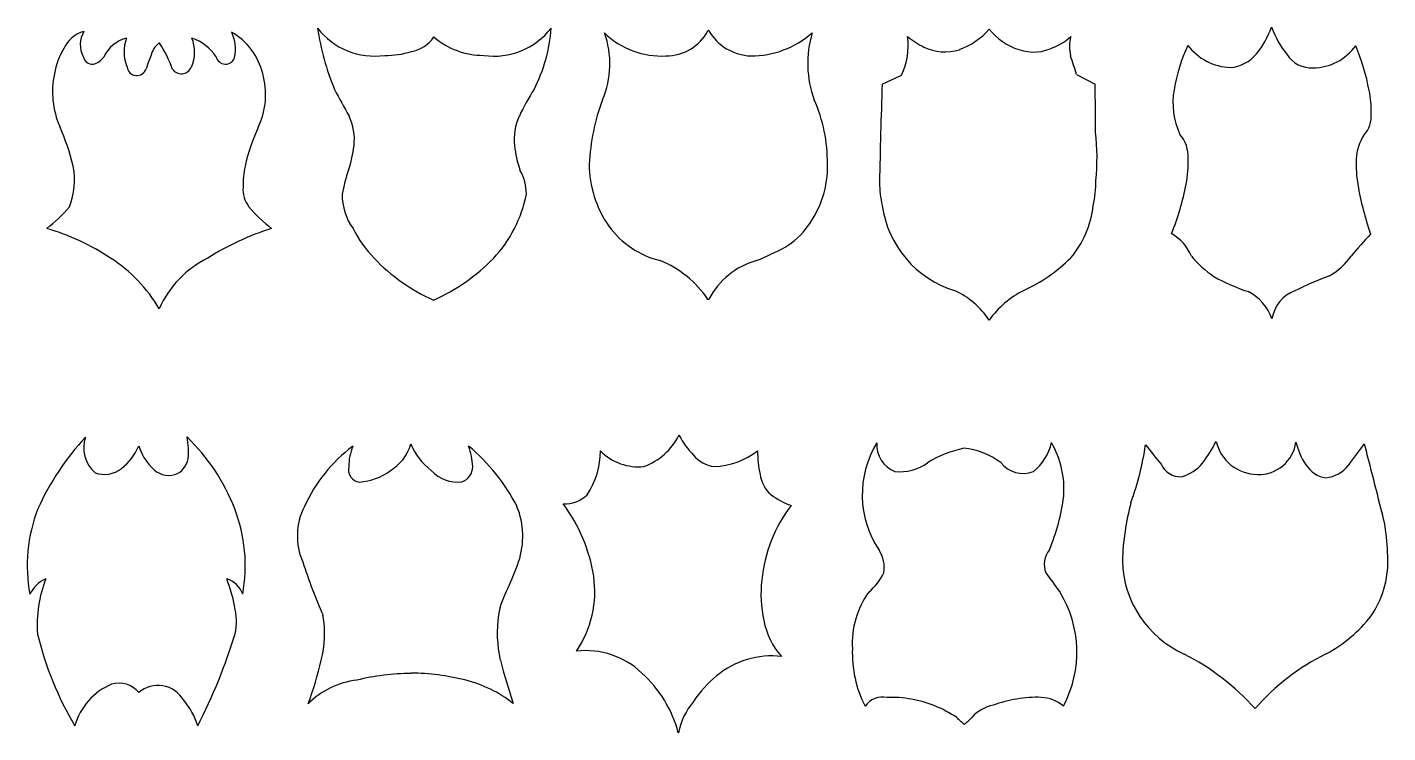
# Model space of a CAD drawing. Extents: x 5.2 to 64.3, y 75.9 to 106.5.
import ezdxf

# ---------------------------------------------------------------- set-up
doc = ezdxf.new("R2010")
doc.units = 0
doc.header["$MEASUREMENT"] = 0

msp = doc.modelspace()

# ---------------------------------------------------------------- linework, layer by layer
at = {"color": 0}
for p, q in [((46.94, 106.429), (46.94, 106.43)), ((42.296, 104.043), (43.133, 104.441)), ((50.738, 104.469), (51.543, 104.043)), ((46.94, 93.795), (46.94, 93.794)), ((21.834, 78.459), (21.834, 78.468))]:
    msp.add_line(p, q, dxfattribs=at)
at = {"linetype": 'Continuous'}
for p, q in [((34.765, 94.7), (34.728, 94.7)), ((33.448, 75.88), (33.44, 75.88))]:
    msp.add_line(p, q, dxfattribs=at)
at = {"color": 0}
for centre, radius, start, end in [((29.73, 108.368), 12.108, 188.98398, 202.08578), ((20.248, 108.396), 3.134, 217.76081, 278.1401), ((25.448, 108.37), 3.11, 261.58902, 322.49916), ((21.244, 106.898), 6.684, 332.54032, 356.39392), ((32.908, 107.331), 2.063, 269.86704, 331.88577), ((34.746, 106.359), 0.0184, 0, 180), ((36.685, 107.499), 2.233, 210.69907, 267.55088), ((44.516, 108.577), 3.239, 290.40843, 318.45851), ((49.065, 108.143), 2.729, 218.86751, 252.29075), ((55.409, 107.888), 4.033, 321.17092, 340.11002), ((59.201, 106.496), 0.0195, 0, 88.20965), ((62.626, 107.65), 3.596, 198.7117, 219.97843), ((7.997, 105.02), 1.365, 105.76134, 155.39031), ((8.617, 105.758), 1.146, 149.86842, 206.8849), ((9.871, 104.567), 1.531, 104.95985, 154.65016), ((11.136, 105.448), 1.764, 160.20211, 202.05394), ((11.387, 105.129), 0.852, 125.92853, 168.5952), ((10.898, 105.818), 0.011, 2.84115, 177.15885), ((7.336, 103.336), 4.351, 18.43354, 34.78354), ((10.827, 105.445), 1.609, 335.83465, 21.92748), ((11.605, 104.033), 2.135, 34.24452, 70.46355), ((12.612, 103.824), 2.865, 13.65496, 59.97748), ((12.433, 105.556), 1.778, 348.51159, 24.88439), ((21.607, 106.899), 1.458, 279.68754, 326.55347), ((24.98, 108.597), 3.303, 229.2418, 270.2238), ((26.507, 104.933), 3.962, 336.69546, 19.73174), ((32.721, 108.832), 3.569, 225.87132, 272.92998), ((36.591, 109.312), 4.044, 269.97425, 311.22728), ((43.577, 104.952), 4.517, 163.02464, 200.55605), ((40.501, 105.715), 2.924, 334.16904, 7.69924), ((46.055, 109.476), 4.29, 231.74276, 242.93571), ((48.712, 108.093), 2.659, 293.61046, 311.71018), ((52.321, 105.662), 1.893, 166.3791, 192.02189), ((9.411, 103.967), 3.11, 148.57956, 170.18981), ((8.027, 105.35), 0.445, 194.30733, 270.45356), ((7.831, 105.681), 0.801, 284.36133, 325.04482), ((15.5, 103.11), 5.41, 156.16102, 162.78087), ((13.777, 105.327), 0.417, 192.80106, 342.58277), ((20.791, 108.711), 3.418, 268.33352, 288.08739), ((45.012, 107.474), 2.034, 243.45004, 288.12441), ((48.871, 107.429), 1.99, 251.35028, 297.06429), ((14.627, 92.773), 37.957, 17.94594, 19.21886), ((63.155, 102.331), 8.318, 155.8985, 169.79869), ((57.526, 107.241), 2.479, 217.62678, 267.33733), ((57.255, 106.453), 1.696, 275.27933, 319.82565), ((60.95, 106.019), 1.275, 212.18945, 272.71217), ((60.958, 107.098), 2.353, 271.27113, 323.81457), ((54.441, 102.125), 9.148, 10.37305, 23.06415), ((9.925, 104.844), 0.428, 187.75871, 342.07113), ((11.859, 104.969), 0.472, 212.99977, 337.18284), ((10.149, 103.723), 3.882, 168.49249, 203.08372), ((12.144, 103.596), 3.375, 335.57557, 15.53562), ((292.158, 94.936), 250.028, 177.91257, 178.89121), ((-673.772, 95.707), 725.363, 0.49348, 0.65849), ((50.532, 120.677), 36.19, 207.76971, 209.85903), ((35.274, 98.602), 9.632, 147.23133, 155.0857), ((58.149, 103.235), 3.23, 169.84767, 205.13718), ((59.462, 102.923), 4.068, 357.80453, 12.05141), ((39.032, 100.089), 9.472, 159.76329, 177.08322), ((32.957, 100.6), 6.963, 359.7626, 23.39758), ((16.959, 101.635), 2.415, 353.81578, 25.08004), ((28.781, 101.627), 2.47, 155.27103, 185.84457), ((62.335, 102.644), 1.198, 317.06014, 5.89581), ((-2.079, 98.296), 9.497, 13.29406, 24.27776), ((21.98, 98.941), 7.508, 154.26487, 168.17267), ((41.15, 100.846), 10.473, 354.62707, 6.07506), ((54.121, 100.907), 1.46, 356.61163, 40.89534), ((64.944, 100.693), 2.071, 146.78331, 177.38256), ((14.578, 101.902), 4.811, 340.74074, 353.70933), ((31.761, 102.049), 5.478, 187.06998, 198.45194), ((4.158, 99.873), 3.067, 337.87246, 11.40617), ((18.008, 99.682), 3.468, 166.69771, 181.75014), ((34.319, 100.589), 4.746, 180.21886, 214.7861), ((35.562, 100.467), 4.359, 323.62574, 1.37361), ((51.517, 100.58), 4.068, 347.59334, 3.39163), ((69.068, 100.641), 6.195, 178.6465, 188.9125), ((27.06, 97.653), 8.374, 161.46264, 168.88188), ((24.69, 99.259), 2.152, 0.23008, 29.40192), ((46.549, 99.859), 5.028, 347.51952, 0.06389), ((15.69, 99.453), 1.156, 173.88996, 219.43344), ((21.451, 99.269), 2.609, 180.01496, 215.07363), ((21.282, 100.349), 5.664, 316.89029, 348.99601), ((46.592, 99.792), 4.415, 180.23008, 193.35673), ((44.42, 101.759), 11.259, 338.07439, 349.49412), ((76.274, 101.997), 13.526, 189.85826, 199.26454), ((2.591, 102.354), 5.713, 306.84968, 320.48616), ((19.215, 102.364), 5.728, 219.52823, 233.1301), ((46.749, 99.383), 4.494, 187.81363, 253.07659), ((47.34, 99.2), 4.14, 319.36084, 354.08313), ((2.937, 87.538), 10.697, 56.82908, 73.26622), ((19.352, 86.479), 11.854, 107.54455, 122.37206), ((24.301, 100.367), 5.621, 207.52106, 223.66552), ((33.578, 100.176), 3.902, 216.01129, 256.39283), ((36.225, 99.966), 3.528, 301.62571, 323.79611), ((53.804, 95.751), 2.092, 23.10752, 59.53877), ((77.033, 84.743), 18.618, 136.59965, 140.5297), ((31.448, 109.57), 14.244, 292.22712, 297.72762), ((5.306, 91.039), 6.47, 30.19787, 57.42403), ((14.98, 92.488), 4.463, 116.26242, 156.14208), ((26.011, 101.957), 7.956, 223.44509, 246.31656), ((19.332, 102.461), 8.534, 294.09629, 315.48497), ((30.932, 92.148), 4.574, 33.90761, 67.80752), ((37.773, 93.117), 3.4, 106.00119, 152.24146), ((45.535, 101.443), 6.99, 294.5555, 315.03876), ((59.21, 99.43), 4.504, 219.37674, 236.03894), ((60.237, 98.292), 2.969, 299.94443, 324.72714), ((68.289, 78.285), 18.632, 110.64748, 115.69793), ((61.026, 103.489), 8.918, 240.94447, 251.40337), ((43.935, 91.817), 3.597, 33.33921, 65.25646), ((50.246, 91.467), 4.043, 116.52983, 144.85807), ((57.231, 93.155), 2.109, 19.37044, 63.1952), ((60.771, 93.607), 1.57, 110.94226, 170.94561), ((16.369, 80.713), 11.801, 137.26475, 155.53836), ((9.035, 88.247), 1.416, 160.43697, 229.42264), ((5.988, 82.41), 8.793, 21.29925, 45.90625), ((8.977, 88.084), 3.194, 354.5343, 11.57355), ((30.99, 90.058), 2.786, 290.14618, 332.92894), ((33.477, 88.791), 0.00602, 357.62228, 185.24191), ((36.427, 90.271), 3.295, 206.70312, 225.04115), ((7.735, 89.302), 2.475, 308.00814, 336.94934), ((12.077, 88.958), 2.157, 196.83002, 226.043), ((23.274, 82.981), 6.651, 126.63888, 155.85748), ((21.477, 87.425), 2.348, 157.64292, 179.78544), ((19.943, 88.946), 1.952, 300.22249, 344.34708), ((24.378, 89.479), 2.766, 202.53116, 233.07011), ((18.948, 81.852), 8.424, 27.26061, 50.23714), ((21.789, 87.359), 2.724, 1.73282, 20.81145), ((26.467, 88.173), 3.601, 326.99266, 359.10134), ((31.709, 89.734), 2.305, 224.6034, 275.99909), ((34.855, 90.824), 3.385, 272.5287, 306.87074), ((40.939, 88.033), 4.054, 178.82425, 193.30115), ((45.747, 86.215), 4.319, 148.57043, 213.77829), ((43.305, 88.382), 1.246, 176.07116, 248.48857), ((46.84, 83.442), 4.893, 101.76061, 121.70407), ((45.549, 85.087), 3.158, 53.12926, 84.6533), ((47.521, 88.95), 2.181, 307.90543, 347.47119), ((46.123, 86.458), 4.064, 355.71095, 29.79034), ((40.883, 90.321), 12.995, 340.03542, 351.4103), ((82.866, 111.135), 36.967, 217.98977, 219.66529), ((50.713, 91.693), 6.856, 323.20044, 332.54032), ((58.596, 88.945), 1.846, 192.93772, 269.54869), ((58.65, 88.727), 1.629, 267.56487, 352.12391), ((63.183, 89.19), 2.999, 193.23731, 213.90179), ((77.822, 76.857), 18.626, 141.58155, 145.18659), ((343.868, 158.745), 289.313, 194.06595, 194.57436), ((11.283, 87.93), 0.886, 289.51169, 350.21891), ((35.147, 88.777), 1.342, 218.59324, 263.88429), ((43.061, 89.27), 2.058, 264.0633, 305.94064), ((48.408, 88.367), 1.224, 217.99521, 291.70847), ((55.25, 87.922), 0.924, 204.499, 272.45259), ((54.849, 88.688), 1.746, 284.62771, 320.85461), ((61.746, 88.176), 1.241, 212.06946, 261.8688), ((61.409, 88.355), 1.416, 276.55877, 322.37597), ((8.525, 88.289), 1.19, 249.83201, 308.09423), ((11.314, 88.006), 0.949, 219.28585, 286.2246), ((19.658, 87.308), 0.544, 166.644, 263.42457), ((19.452, 89.203), 2.439, 273.38596, 307.17654), ((23.861, 88.322), 1.557, 222.64938, 276.7897), ((23.81, 87.438), 0.702, 289.55018, 0.30794), ((38.433, 87.296), 1.453, 187.75937, 228.35071), ((19.703, 84.424), 2.806, 152.92689, 203.702), ((23.191, 84.412), 3.495, 341.55285, 21.81278), ((28.463, 87.341), 1.525, 269.16896, 312.18785), ((22.821, 81.594), 7.029, 8.86626, 36.91375), ((43.408, 81.881), 6.375, 142.67416, 174.30813), ((39.781, 89.499), 4.02, 234.8723, 248.98204), ((41.229, 87.289), 9.019, 337.39635, 352.77141), ((64.357, 82.936), 11.64, 165.32781, 177.99942), ((55.985, 83.45), 8.264, 359.628, 17.56218), ((12.011, 83.133), 6.844, 158.87169, 190.41357), ((7.721, 83.129), 6.916, 349.75425, 20.95989), ((40.969, 83.039), 1.418, 351.22902, 33.1364), ((50.367, 83.183), 1.034, 141.81633, 200.12462), ((57.275, 83.453), 4.553, 181.38474, 245.8379), ((60.135, 83.286), 4.116, 325.51687, 1.5322), ((40.742, 90.938), 24.813, 197.93544, 203.64652), ((8.19, 90.01), 19.505, 336.26004, 339.89643), ((40.079, 83.967), 2.562, 309.52614, 333.4701), ((2537.575, 1903.081), 3082.913, 216.18773, 216.20679), ((6.576, 81.239), 1.453, 114.33515, 153.12998), ((11.089, 80.566), 5.488, 158.65603, 184.15661), ((13.502, 81.527), 1.09, 19.94467, 72.49844), ((8.033, 80.267), 6.237, 10.37403, 21.64196), ((29.412, 80.299), 3.847, 151.10922, 169.59058), ((25.213, 82.01), 4.602, 325.86118, 8.3473), ((42.32, 81.917), 5.29, 173.52534, 192.61095), ((44.826, 79.763), 3.831, 144.43666, 183.46073), ((45.793, 79.382), 4.957, 331.82141, 31.87262), ((11.783, 80.734), 2.473, 346.85074, 15.37884), ((13.656, 80.193), 4.427, 344.76403, 10.30454), ((31.051, 80.248), 5.474, 172.1656, 192.76157), ((58.697, 84.704), 6.114, 298.0348, 322.18961), ((40.235, 81.289), 3.121, 189.72186, 222.13738), ((19.772, 83.593), 14.565, 193.60054, 210.60457), ((-8.698, 87.14), 23.927, 332.73939, 343.0669), ((29.412, 75.898), 3.551, 46.45659, 96.31514), ((37.499, 75.457), 3.761, 83.56913, 129.53316), ((46.091, 79.338), 5.093, 177.82884, 206.91706), ((50.431, 69.649), 10.859, 42.10913, 62.69766), ((65.996, 70.378), 9.966, 116.3626, 138.88845), ((3.697, 82.232), 14.587, 339.57316, 347.31862), ((56.912, 87.28), 32.269, 194.79658, 198.29592), ((9.159, 76.944), 1.093, 38.73459, 107.5023), ((19.914, 74.579), 3.613, 96.90343, 134.84379), ((21.957, 67.859), 10.601, 90.66763, 103.51313), ((21.787, 68.687), 9.781, 75.88016, 89.72482), ((22.88, 72.845), 5.482, 51.75118, 76.3582), ((28.275, 74.507), 5.344, 14.88284, 47.88933), ((38.507, 74.308), 5.29, 130.02875, 146.39497), ((9.911, 75.427), 2.779, 112.90158, 164.33137), ((10.845, 76.654), 1.282, 30.54542, 130.55598), ((42.302, 76.525), 0.907, 76.90454, 145.9466), ((42.762, 73.337), 4.08, 78.64798, 93.57715), ((49.021, 72.296), 5.124, 88.01158, 99.88667), ((49.091, 75.721), 1.7, 50.94627, 86.36877), ((9.68, 75.314), 3.019, 16.68286, 41.27768), ((36.371, 75.306), 2.979, 139.63387, 168.8946), ((42.686, 72.329), 5.084, 56.17725, 80.04701), ((47.452, 75.402), 1.709, 101.3826, 137.28691), ((49.193, 71.193), 6.241, 99.70239, 109.45636), ((35.345, 65.3), 15.168, 46.16298, 47.8892), ((44.793, 77.729), 1.825, 305.39237, 320.22856)]:
    msp.add_arc(centre, radius, start, end, dxfattribs=at)

doc.saveas('drawing.dxf')
